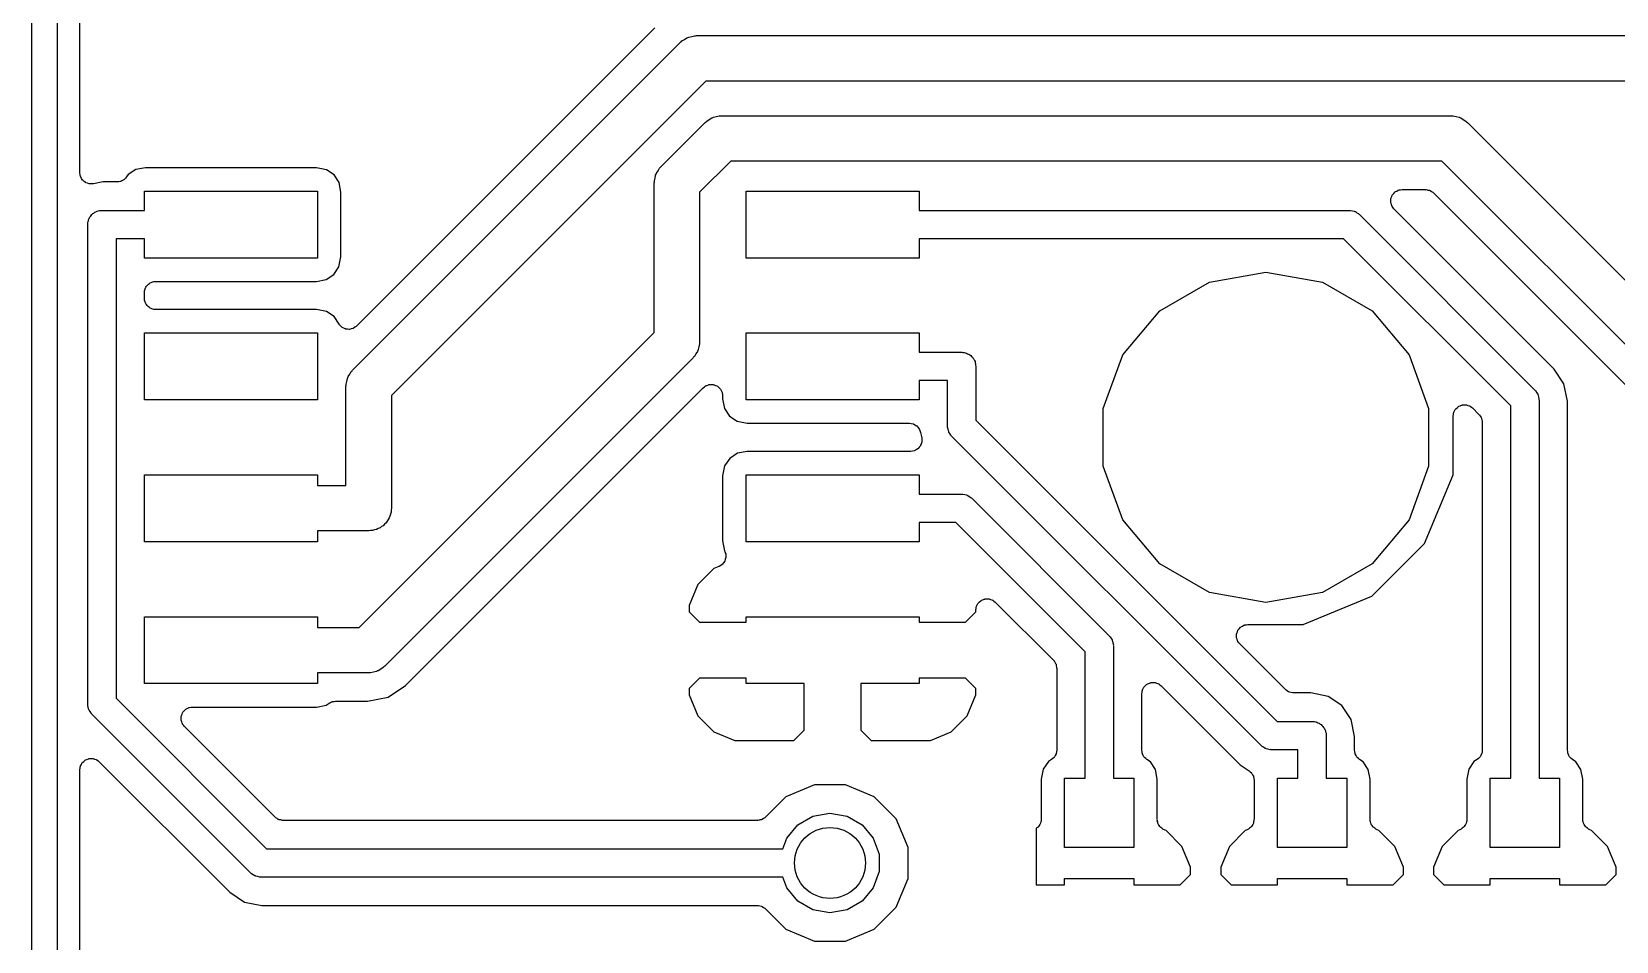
# Model space of a CAD drawing. Extents: x 25.3 to 49.5, y -85 to -25.3.
# Drawn here: x 25.29 to 39.47, y -40.58 to -32.44 of the extents above; entities that cross this region are included whole.
import ezdxf

# ---------------------------------------------------------------- set-up
doc = ezdxf.new("R2010")
doc.units = 0
doc.header["$MEASUREMENT"] = 0
doc.layers.add('BLACK', color=7, linetype='CONTINUOUS')

msp = doc.modelspace()

# ---------------------------------------------------------------- linework, layer by layer
at = {"layer": 'Black'}
for p, q in [((25.2857, -84.836), (25.2857, -25.4)), ((25.5143, -25.5143), (25.5143, -84.7217)), ((25.7175, -33.6993), (25.7175, -25.8191)), ((30.8646, -32.4016), (28.1939, -35.0723)), ((31.1678, -32.4846), (31.194, -32.4799)), ((31.194, -32.4799), (31.2196, -32.4731)), ((31.2196, -32.4731), (31.2285, -32.4739)), ((31.2285, -32.4739), (31.2373, -32.4723)), ((31.2373, -32.4723), (40.0955, -32.4723)), ((28.1586, -35.4668), (31.0936, -32.5318)), ((31.0936, -32.5318), (31.1009, -32.5267)), ((31.1009, -32.5267), (31.1067, -32.5198)), ((31.1067, -32.5198), (31.1297, -32.5066)), ((31.1297, -32.5066), (31.1514, -32.4913)), ((31.1514, -32.4913), (31.1601, -32.489)), ((31.1601, -32.489), (31.1678, -32.4846)), ((31.3215, -32.8787), (28.5055, -35.6947)), ((40.0113, -32.8787), (31.3215, -32.8787)), ((31.4157, -33.1974), (31.4413, -33.1906)), ((31.4413, -33.1906), (31.4502, -33.1914)), ((31.4502, -33.1914), (31.459, -33.1898)), ((31.459, -33.1898), (37.994, -33.1898)), ((37.994, -33.1898), (38.0028, -33.1914)), ((38.0028, -33.1914), (38.0117, -33.1906)), ((38.0117, -33.1906), (38.0373, -33.1974)), ((30.9183, -33.6463), (31.3153, -33.2493)), ((31.3153, -33.2493), (31.3226, -33.2442)), ((31.3226, -33.2442), (31.3284, -33.2373)), ((31.3284, -33.2373), (31.3514, -33.2241)), ((31.3514, -33.2241), (31.3731, -33.2088)), ((31.3731, -33.2088), (31.3818, -33.2065)), ((31.3818, -33.2065), (31.3895, -33.2021)), ((31.3895, -33.2021), (31.4157, -33.1974)), ((38.0373, -33.1974), (38.0635, -33.2021)), ((38.0635, -33.2021), (38.0712, -33.2065)), ((38.0712, -33.2065), (38.0799, -33.2088)), ((38.0799, -33.2088), (38.1016, -33.2241)), ((38.1016, -33.2241), (38.1246, -33.2373)), ((38.1246, -33.2373), (38.1304, -33.2442)), ((38.1304, -33.2442), (38.1377, -33.2493)), ((38.1377, -33.2493), (41.1092, -36.2208)), ((31.5432, -33.5962), (31.2652, -33.8742)), ((37.9098, -33.5962), (31.5432, -33.5962)), ((40.8813, -36.5677), (37.9098, -33.5962)), ((25.7177, -33.7004), (25.7175, -33.6993)), ((25.7175, -33.7015), (25.7177, -33.7004)), ((25.7207, -33.7177), (25.7175, -33.7015)), ((25.7236, -33.734), (25.7207, -33.7177)), ((25.7242, -33.735), (25.7236, -33.734)), ((25.7244, -33.7361), (25.7242, -33.735)), ((25.733, -33.7503), (25.7244, -33.7361)), ((25.7413, -33.7646), (25.733, -33.7503)), ((26.1134, -33.76), (26.1109, -33.7626)), ((26.1165, -33.7582), (26.1134, -33.76)), ((26.1256, -33.7474), (26.1165, -33.7582)), ((26.1354, -33.7372), (26.1256, -33.7474)), ((26.1498, -33.7159), (26.1354, -33.7372)), ((26.2182, -33.671), (26.1498, -33.7159)), ((26.3052, -33.6541), (26.2182, -33.671)), ((27.8347, -33.6541), (26.3052, -33.6541)), ((27.9247, -33.6721), (27.8347, -33.6541)), ((27.9922, -33.7177), (27.9247, -33.6721)), ((28.0371, -33.7861), (27.9922, -33.7177)), ((30.8596, -33.7723), (30.8664, -33.7467)), ((30.8664, -33.7467), (30.8711, -33.7205)), ((30.8711, -33.7205), (30.8755, -33.7128)), ((30.8755, -33.7128), (30.8778, -33.7041)), ((30.8778, -33.7041), (30.8931, -33.6824)), ((30.8931, -33.6824), (30.9063, -33.6594)), ((30.9063, -33.6594), (30.9132, -33.6536)), ((30.9132, -33.6536), (30.9183, -33.6463)), ((25.7421, -33.7653), (25.7413, -33.7646)), ((25.7427, -33.7663), (25.7421, -33.7653)), ((25.7556, -33.7766), (25.7427, -33.7663)), ((25.7683, -33.7873), (25.7556, -33.7766)), ((25.7694, -33.7877), (25.7683, -33.7873)), ((25.7702, -33.7884), (25.7694, -33.7877)), ((25.7859, -33.7937), (25.7702, -33.7884)), ((25.8015, -33.7994), (25.7859, -33.7937)), ((25.8026, -33.7994), (25.8015, -33.7994)), ((25.8036, -33.7997), (25.8026, -33.7994)), ((25.8202, -33.7994), (25.8036, -33.7997)), ((25.8367, -33.7994), (25.8202, -33.7994)), ((25.8378, -33.799), (25.8367, -33.7994)), ((25.8389, -33.7989), (25.8378, -33.799)), ((25.9241, -33.782), (25.8389, -33.7989)), ((26.0512, -33.782), (25.9241, -33.782)), ((26.0651, -33.7795), (26.0512, -33.782)), ((26.0792, -33.7781), (26.0651, -33.7795)), ((26.0824, -33.7765), (26.0792, -33.7781)), ((26.086, -33.7759), (26.0824, -33.7765)), ((26.0982, -33.7688), (26.086, -33.7759)), ((26.1109, -33.7626), (26.0982, -33.7688)), ((26.2954, -34.036), (26.2954, -33.8633)), ((26.2954, -33.8633), (27.8448, -33.8633)), ((27.8448, -33.8633), (27.8448, -34.4627)), ((28.054, -33.873), (28.0371, -33.7861)), ((28.054, -34.4526), (28.054, -33.873)), ((30.8588, -33.79), (30.8604, -33.7812)), ((30.8588, -35.1291), (30.8588, -33.79)), ((30.8604, -33.7812), (30.8596, -33.7723)), ((31.2652, -33.8742), (31.2652, -35.2133)), ((31.6802, -34.4627), (31.6802, -33.8633)), ((31.6802, -33.8633), (33.2296, -33.8633)), ((33.2296, -33.8633), (33.2296, -34.036)), ((37.4601, -33.9135), (37.4646, -33.901)), ((37.4646, -33.901), (37.4675, -33.8976)), ((37.4675, -33.8976), (37.4694, -33.8935)), ((37.4694, -33.8935), (37.4788, -33.8841)), ((37.4788, -33.8841), (37.4873, -33.874)), ((37.4873, -33.874), (37.4912, -33.8717)), ((37.4912, -33.8717), (37.4943, -33.8686)), ((37.4943, -33.8686), (37.5064, -33.863)), ((37.5064, -33.863), (37.5179, -33.8563)), ((37.5179, -33.8563), (37.5223, -33.8556)), ((37.5223, -33.8556), (37.5263, -33.8537)), ((37.5263, -33.8537), (37.5395, -33.8525)), ((37.5395, -33.8525), (37.5526, -33.8502)), ((37.5526, -33.8502), (37.7625, -33.8502)), ((37.7625, -33.8502), (37.7669, -33.851)), ((37.7669, -33.851), (37.7714, -33.8506)), ((37.7714, -33.8506), (37.7842, -33.854)), ((37.7842, -33.854), (37.7973, -33.8563)), ((37.7973, -33.8563), (37.8012, -33.8586)), ((37.8012, -33.8586), (37.8055, -33.8597)), ((37.8055, -33.8597), (37.8163, -33.8673)), ((37.8163, -33.8673), (37.8278, -33.874)), ((37.8278, -33.874), (37.8307, -33.8774)), ((37.8307, -33.8774), (37.8344, -33.88)), ((37.8344, -33.88), (40.6946, -36.7402)), ((25.861, -34.0492), (25.8707, -34.0437)), ((25.8707, -34.0437), (25.8816, -34.0417)), ((25.8816, -34.0417), (25.892, -34.0379)), ((25.892, -34.0379), (25.9032, -34.0379)), ((25.9032, -34.0379), (25.9141, -34.036)), ((25.9141, -34.036), (26.2954, -34.036)), ((33.2296, -34.036), (37.0813, -34.036)), ((37.0813, -34.036), (37.0868, -34.037)), ((37.0868, -34.037), (37.0924, -34.0365)), ((37.0924, -34.0365), (37.1084, -34.0408)), ((37.1084, -34.0408), (37.1247, -34.0437)), ((37.1247, -34.0437), (37.1296, -34.0465)), ((37.4514, -33.9607), (37.4525, -33.9474)), ((37.4525, -33.965), (37.4514, -33.9607)), ((37.4525, -33.9342), (37.4541, -33.93)), ((37.4525, -33.9474), (37.4525, -33.9342)), ((37.4525, -33.9694), (37.4525, -33.965)), ((37.4571, -33.9819), (37.4525, -33.9694)), ((37.4541, -33.93), (37.4545, -33.9255)), ((37.4545, -33.9255), (37.4601, -33.9135)), ((37.4605, -33.9947), (37.4571, -33.9819)), ((37.4631, -33.9984), (37.4605, -33.9947)), ((37.4646, -34.0026), (37.4631, -33.9984)), ((37.4731, -34.0128), (37.4646, -34.0026)), ((37.4808, -34.0236), (37.4731, -34.0128)), ((38.9147, -35.4576), (37.4808, -34.0236)), ((25.7871, -34.163), (25.789, -34.1521)), ((25.7871, -38.4558), (25.7871, -34.163)), ((25.789, -34.1409), (25.7928, -34.1305)), ((25.789, -34.1521), (25.789, -34.1409)), ((25.7928, -34.1305), (25.7948, -34.1196)), ((25.7948, -34.1196), (25.8003, -34.1099)), ((25.8003, -34.1099), (25.8041, -34.0995)), ((25.8041, -34.0995), (25.8113, -34.091)), ((25.8113, -34.091), (25.8168, -34.0814)), ((25.8168, -34.0814), (25.8253, -34.0742)), ((25.8253, -34.0742), (25.8325, -34.0657)), ((25.8325, -34.0657), (25.8421, -34.0602)), ((25.8421, -34.0602), (25.8506, -34.053)), ((25.8506, -34.053), (25.861, -34.0492)), ((37.1296, -34.0465), (37.135, -34.0479)), ((37.135, -34.0479), (37.1486, -34.0574)), ((37.1486, -34.0574), (37.1629, -34.0657)), ((37.1629, -34.0657), (37.1665, -34.07)), ((37.1665, -34.07), (37.1711, -34.0732)), ((37.1711, -34.0732), (38.7422, -35.6443)), ((26.2954, -34.29), (26.0411, -34.29)), ((26.0411, -34.29), (26.0411, -38.4032)), ((26.2954, -34.4627), (26.2954, -34.29)), ((37.0287, -34.29), (33.2296, -34.29)), ((33.2296, -34.29), (33.2296, -34.4627)), ((38.5254, -35.7867), (37.0287, -34.29)), ((27.8448, -34.4627), (26.2954, -34.4627)), ((28.0359, -34.5426), (28.054, -34.4526)), ((33.2296, -34.4627), (31.6802, -34.4627)), ((27.922, -34.655), (27.9904, -34.6101)), ((27.9904, -34.6101), (28.0359, -34.5426)), ((35.8289, -34.6784), (36.3347, -34.5892)), ((36.3347, -34.5892), (36.8405, -34.6784)), ((26.2966, -34.7558), (26.2997, -34.7475)), ((26.2997, -34.7475), (26.3012, -34.7387)), ((26.3012, -34.7387), (26.3057, -34.731)), ((26.3057, -34.731), (26.3087, -34.7227)), ((26.3087, -34.7227), (26.3144, -34.7159)), ((26.3144, -34.7159), (26.3189, -34.7082)), ((26.3189, -34.7082), (26.3257, -34.7025)), ((26.3257, -34.7025), (26.3314, -34.6957)), ((26.3314, -34.6957), (26.3391, -34.6912)), ((26.3391, -34.6912), (26.3459, -34.6855)), ((26.3459, -34.6855), (26.3543, -34.6825)), ((26.3543, -34.6825), (26.362, -34.678)), ((26.362, -34.678), (26.3707, -34.6765)), ((26.3707, -34.6765), (26.3791, -34.6734)), ((26.3791, -34.6734), (26.3879, -34.6734)), ((26.3879, -34.6734), (26.3967, -34.6719)), ((26.3967, -34.6719), (27.835, -34.6719)), ((27.835, -34.6719), (27.922, -34.655)), ((35.3841, -34.9352), (35.8289, -34.6784)), ((36.8405, -34.6784), (37.2853, -34.9352)), ((26.2951, -34.7735), (26.2966, -34.7647)), ((26.2951, -34.8225), (26.2951, -34.7735)), ((26.2966, -34.8313), (26.2951, -34.8225)), ((26.2966, -34.7647), (26.2966, -34.7558)), ((26.2966, -34.8402), (26.2966, -34.8313)), ((26.2997, -34.8485), (26.2966, -34.8402)), ((26.3012, -34.8573), (26.2997, -34.8485)), ((26.3057, -34.865), (26.3012, -34.8573)), ((26.3087, -34.8733), (26.3057, -34.865)), ((26.3144, -34.8801), (26.3087, -34.8733)), ((26.3189, -34.8878), (26.3144, -34.8801)), ((26.3257, -34.8935), (26.3189, -34.8878)), ((26.3314, -34.9003), (26.3257, -34.8935)), ((26.3391, -34.9048), (26.3314, -34.9003)), ((26.3459, -34.9105), (26.3391, -34.9048)), ((26.3543, -34.9135), (26.3459, -34.9105)), ((26.362, -34.918), (26.3543, -34.9135)), ((26.3707, -34.9195), (26.362, -34.918)), ((26.3791, -34.9226), (26.3707, -34.9195)), ((26.3879, -34.9226), (26.3791, -34.9226)), ((26.3967, -34.9241), (26.3879, -34.9226)), ((27.8347, -34.9241), (26.3967, -34.9241)), ((27.9247, -34.9421), (27.8347, -34.9241)), ((27.9922, -34.9877), (27.9247, -34.9421)), ((28.0372, -35.0562), (27.9922, -34.9877)), ((35.054, -35.3286), (35.3841, -34.9352)), ((37.2853, -34.9352), (37.6154, -35.3286)), ((26.2954, -35.7327), (26.2954, -35.1333)), ((26.2954, -35.1333), (27.8448, -35.1333)), ((27.8448, -35.1333), (27.8448, -35.7327)), ((28.0382, -35.0573), (28.0372, -35.0562)), ((28.0389, -35.0587), (28.0382, -35.0573)), ((28.0503, -35.0701), (28.0389, -35.0587)), ((28.0614, -35.0819), (28.0503, -35.0701)), ((28.0627, -35.0826), (28.0614, -35.0819)), ((28.0638, -35.0837), (28.0627, -35.0826)), ((28.0785, -35.0905), (28.0638, -35.0837)), ((28.0929, -35.0978), (28.0785, -35.0905)), ((28.0944, -35.0979), (28.0929, -35.0978)), ((28.0958, -35.0986), (28.0944, -35.0979)), ((28.1119, -35.1), (28.0958, -35.0986)), ((28.1279, -35.1019), (28.1119, -35.1)), ((28.1294, -35.1015), (28.1279, -35.1019)), ((28.131, -35.1016), (28.1294, -35.1015)), ((28.1466, -35.0975), (28.131, -35.1016)), ((28.1623, -35.0937), (28.1466, -35.0975)), ((28.1636, -35.0929), (28.1623, -35.0937)), ((28.165, -35.0925), (28.1636, -35.0929)), ((28.1783, -35.0832), (28.165, -35.0925)), ((28.1918, -35.0744), (28.1783, -35.0832)), ((28.1927, -35.0732), (28.1918, -35.0744)), ((28.1939, -35.0723), (28.1927, -35.0732)), ((28.2181, -37.7698), (30.8588, -35.1291)), ((31.6802, -35.7327), (31.6802, -35.1333)), ((31.6802, -35.1333), (33.2296, -35.1333)), ((33.2296, -35.1333), (33.2296, -35.306)), ((31.2309, -35.3209), (31.2177, -35.3439)), ((31.2462, -35.2992), (31.2309, -35.3209)), ((31.2485, -35.2905), (31.2462, -35.2992)), ((31.2529, -35.2828), (31.2485, -35.2905)), ((31.2576, -35.2566), (31.2529, -35.2828)), ((31.2644, -35.231), (31.2576, -35.2566)), ((31.2652, -35.2133), (31.2636, -35.2221)), ((31.2636, -35.2221), (31.2644, -35.231)), ((33.2296, -35.306), (33.6109, -35.306)), ((33.6109, -35.306), (33.6218, -35.3079)), ((33.6218, -35.3079), (33.633, -35.3079)), ((33.633, -35.3079), (33.6434, -35.3117)), ((33.6434, -35.3117), (33.6543, -35.3137)), ((33.6543, -35.3137), (33.664, -35.3192)), ((33.664, -35.3192), (33.6744, -35.323)), ((31.2057, -35.357), (28.446, -38.1167)), ((31.2108, -35.3497), (31.2057, -35.357)), ((31.2177, -35.3439), (31.2108, -35.3497)), ((33.6744, -35.323), (33.6829, -35.3302)), ((33.6829, -35.3302), (33.6925, -35.3357)), ((33.6925, -35.3357), (33.6997, -35.3442)), ((33.6997, -35.3442), (33.7082, -35.3514)), ((33.7082, -35.3514), (33.7137, -35.361)), ((33.7137, -35.361), (33.7209, -35.3695)), ((33.7209, -35.3695), (33.7247, -35.3799)), ((33.7247, -35.3799), (33.7302, -35.3896)), ((33.7302, -35.3896), (33.7322, -35.4005)), ((33.7322, -35.4005), (33.736, -35.4109)), ((33.736, -35.4109), (33.736, -35.4221)), ((33.736, -35.4221), (33.7379, -35.433)), ((33.7379, -35.433), (33.7379, -35.9143)), ((34.8783, -35.8112), (35.054, -35.3286)), ((37.6154, -35.3286), (37.7911, -35.8112)), ((39.0026, -35.5891), (38.9147, -35.4576)), ((28.0991, -35.6105), (28.1007, -35.6017)), ((28.0999, -35.5928), (28.1067, -35.5672)), ((28.1007, -35.6017), (28.0999, -35.5928)), ((28.1067, -35.5672), (28.1114, -35.541)), ((28.1114, -35.541), (28.1158, -35.5333)), ((28.1158, -35.5333), (28.1181, -35.5246)), ((28.1181, -35.5246), (28.1334, -35.5029)), ((28.1334, -35.5029), (28.1466, -35.4799)), ((28.1466, -35.4799), (28.1535, -35.4741)), ((28.1535, -35.4741), (28.1586, -35.4668)), ((31.3228, -35.6066), (31.3265, -35.6041)), ((31.3265, -35.6041), (31.3393, -35.6006)), ((31.3393, -35.6006), (31.3518, -35.5961)), ((31.3518, -35.5961), (31.3563, -35.5961)), ((31.3563, -35.5961), (31.3606, -35.5949)), ((31.3606, -35.5949), (31.3738, -35.5961)), ((31.3738, -35.5961), (31.3871, -35.5961)), ((31.3871, -35.5961), (31.3913, -35.5976)), ((31.3913, -35.5976), (31.3957, -35.598)), ((31.3957, -35.598), (31.4078, -35.6036)), ((31.4078, -35.6036), (31.4202, -35.6081)), ((33.4839, -35.56), (33.2296, -35.56)), ((33.2296, -35.56), (33.2296, -35.7327)), ((33.4839, -35.9669), (33.4839, -35.56)), ((39.0334, -35.7441), (39.0026, -35.5891)), ((27.8448, -35.7327), (26.2954, -35.7327)), ((28.0991, -36.4998), (28.0991, -35.6105)), ((28.5055, -35.6947), (28.5055, -36.703)), ((28.6327, -38.2892), (31.2976, -35.6243)), ((31.2976, -35.6243), (31.3085, -35.6167)), ((31.3085, -35.6167), (31.3186, -35.6081)), ((31.3186, -35.6081), (31.3228, -35.6066)), ((31.4202, -35.6081), (31.4237, -35.611)), ((31.4237, -35.611), (31.4277, -35.6129)), ((31.4277, -35.6129), (31.4371, -35.6223)), ((31.4371, -35.6223), (31.4473, -35.6308)), ((31.4473, -35.6308), (31.4495, -35.6347)), ((31.4495, -35.6347), (31.4527, -35.6379)), ((31.4527, -35.6379), (31.4583, -35.6499)), ((31.4583, -35.6499), (31.4649, -35.6614)), ((31.4649, -35.6614), (31.4657, -35.6658)), ((31.4657, -35.6658), (31.4676, -35.6698)), ((31.4676, -35.6698), (31.4687, -35.6831)), ((31.4687, -35.6831), (31.471, -35.6961)), ((31.471, -35.6961), (31.471, -35.723)), ((31.471, -35.723), (31.4879, -35.8099)), ((33.2296, -35.7327), (31.6802, -35.7327)), ((38.7422, -35.6443), (38.7454, -35.6489)), ((38.7454, -35.6489), (38.7497, -35.6525)), ((38.7497, -35.6525), (38.758, -35.6668)), ((38.758, -35.6668), (38.7675, -35.6804)), ((38.7675, -35.6804), (38.7689, -35.6858)), ((38.7689, -35.6858), (38.7717, -35.6907)), ((38.7717, -35.6907), (38.7746, -35.707)), ((38.7746, -35.707), (38.7789, -35.723)), ((38.7789, -35.723), (38.7784, -35.7286)), ((38.7784, -35.7286), (38.7794, -35.7341)), ((38.7794, -35.7341), (38.7794, -39.1185)), ((39.0334, -38.8675), (39.0334, -35.7441)), ((31.4879, -35.8099), (31.5328, -35.8783)), ((31.5328, -35.8783), (31.6003, -35.9239)), ((34.8783, -36.3248), (34.8783, -35.8112)), ((37.7911, -35.8112), (37.7911, -36.3248)), ((38.0108, -36.4029), (38.0113, -35.877)), ((38.0113, -35.877), (38.0136, -35.8639)), ((38.0136, -35.8639), (38.0147, -35.8508)), ((38.0147, -35.8508), (38.0166, -35.8467)), ((38.0166, -35.8467), (38.0174, -35.8422)), ((38.0174, -35.8422), (38.024, -35.8308)), ((38.024, -35.8308), (38.0296, -35.8188)), ((38.0296, -35.8188), (38.0328, -35.8156)), ((38.0328, -35.8156), (38.0351, -35.8117)), ((38.0351, -35.8117), (38.0452, -35.8032)), ((38.0452, -35.8032), (38.0546, -35.7938)), ((38.0546, -35.7938), (38.0587, -35.7919)), ((38.0587, -35.7919), (38.0621, -35.789)), ((38.0621, -35.789), (38.0746, -35.7845)), ((38.0746, -35.7845), (38.0866, -35.7789)), ((38.0866, -35.7789), (38.0911, -35.7785)), ((38.0911, -35.7785), (38.0953, -35.777)), ((38.0953, -35.777), (38.1085, -35.777)), ((38.1085, -35.777), (38.1217, -35.7759)), ((38.1217, -35.7759), (38.1261, -35.777)), ((38.1261, -35.777), (38.1306, -35.777)), ((38.1306, -35.777), (38.143, -35.7816)), ((38.143, -35.7816), (38.1558, -35.785)), ((38.1558, -35.785), (38.1595, -35.7876)), ((38.1595, -35.7876), (38.1637, -35.7891)), ((38.1637, -35.7891), (38.1739, -35.7976)), ((38.1739, -35.7976), (38.1847, -35.8052)), ((38.1847, -35.8052), (38.2416, -35.8622)), ((38.2416, -35.8622), (38.2442, -35.8658)), ((38.2442, -35.8658), (38.2476, -35.8687)), ((38.2476, -35.8687), (38.2543, -35.8802)), ((38.2543, -35.8802), (38.2619, -35.8911)), ((38.5254, -39.1185), (38.5254, -35.7867)), ((31.6003, -35.9239), (31.6903, -35.9419)), ((31.6903, -35.9419), (33.1435, -35.9419)), ((33.1435, -35.9419), (33.1598, -35.9448)), ((33.1598, -35.9448), (33.1762, -35.9473)), ((33.1762, -35.9473), (33.1772, -35.9478)), ((33.1772, -35.9478), (33.1783, -35.948)), ((33.1783, -35.948), (33.1926, -35.9563)), ((33.1926, -35.9563), (33.2071, -35.9643)), ((33.2071, -35.9643), (33.2079, -35.9651)), ((33.2079, -35.9651), (33.2088, -35.9657)), ((33.2088, -35.9657), (33.2195, -35.9783)), ((33.2195, -35.9783), (33.2304, -35.9908)), ((33.2304, -35.9908), (33.2308, -35.9918)), ((33.2308, -35.9918), (33.2315, -35.9927)), ((33.2315, -35.9927), (33.2372, -36.0082)), ((33.2372, -36.0082), (33.2432, -36.0237)), ((33.2432, -36.0237), (33.2529, -36.0727)), ((33.4849, -35.9724), (33.4839, -35.9669)), ((33.4844, -35.978), (33.4849, -35.9724)), ((33.4887, -35.994), (33.4844, -35.978)), ((33.4916, -36.0103), (33.4887, -35.994)), ((33.4944, -36.0152), (33.4916, -36.0103)), ((33.4958, -36.0206), (33.4944, -36.0152)), ((33.5053, -36.0342), (33.4958, -36.0206)), ((33.7379, -35.9143), (36.4338, -38.6102)), ((38.2619, -35.8911), (38.263, -35.8954)), ((38.263, -35.8954), (38.2653, -35.8993)), ((38.2653, -35.8993), (38.2676, -35.9123)), ((38.2676, -35.9123), (38.271, -35.9251)), ((38.271, -35.9251), (38.2706, -35.9296)), ((38.2706, -35.9296), (38.2714, -35.934)), ((38.2714, -35.934), (38.2714, -38.8674)), ((33.2186, -36.1703), (33.2042, -36.1786)), ((33.2193, -36.1695), (33.2186, -36.1703)), ((33.2203, -36.1689), (33.2193, -36.1695)), ((33.2306, -36.156), (33.2203, -36.1689)), ((33.2413, -36.1433), (33.2306, -36.156)), ((33.2417, -36.1423), (33.2413, -36.1433)), ((33.2424, -36.1414), (33.2417, -36.1423)), ((33.2477, -36.1257), (33.2424, -36.1414)), ((33.2533, -36.1102), (33.2477, -36.1257)), ((33.2529, -36.0727), (33.253, -36.0738)), ((33.253, -36.0738), (33.2533, -36.0749)), ((33.2533, -36.0749), (33.2533, -36.0914)), ((33.2533, -36.0914), (33.2537, -36.108)), ((33.2537, -36.108), (33.2533, -36.109)), ((33.2533, -36.109), (33.2533, -36.1102)), ((33.5136, -36.0485), (33.5053, -36.0342)), ((33.5179, -36.0521), (33.5136, -36.0485)), ((33.5211, -36.0567), (33.5179, -36.0521)), ((36.2914, -38.827), (33.5211, -36.0567)), ((31.5346, -36.2559), (31.4891, -36.3234)), ((31.603, -36.211), (31.5346, -36.2559)), ((31.69, -36.1941), (31.603, -36.211)), ((33.1533, -36.1941), (31.69, -36.1941)), ((33.1544, -36.1939), (33.1533, -36.1941)), ((33.1555, -36.1941), (33.1544, -36.1939)), ((33.1717, -36.1909), (33.1555, -36.1941)), ((33.188, -36.188), (33.1717, -36.1909)), ((33.189, -36.1874), (33.188, -36.188)), ((33.1901, -36.1872), (33.189, -36.1874)), ((33.2042, -36.1786), (33.1901, -36.1872)), ((26.2954, -37.0027), (26.2954, -36.4033)), ((26.2954, -36.4033), (27.8448, -36.4033)), ((27.8448, -36.4033), (27.8448, -36.4998)), ((31.4891, -36.3234), (31.471, -36.4134)), ((31.471, -36.4134), (31.471, -36.993)), ((31.6802, -37.0027), (31.6802, -36.4033)), ((31.6802, -36.4033), (33.2296, -36.4033)), ((33.2296, -36.4033), (33.2296, -36.576)), ((35.054, -36.8074), (34.8783, -36.3248)), ((37.7911, -36.3248), (37.6154, -36.8074)), ((37.7551, -37.0188), (38.0108, -36.4029)), ((27.8448, -36.4998), (28.0991, -36.4998)), ((33.2296, -36.576), (33.6109, -36.576)), ((33.6109, -36.576), (33.6164, -36.577)), ((33.6164, -36.577), (33.622, -36.5765)), ((33.622, -36.5765), (33.638, -36.5808)), ((33.638, -36.5808), (33.6543, -36.5837)), ((33.6543, -36.5837), (33.6592, -36.5865)), ((33.6592, -36.5865), (33.6646, -36.5879)), ((33.6646, -36.5879), (33.6782, -36.5974)), ((33.6782, -36.5974), (33.6925, -36.6057)), ((28.5024, -36.7383), (28.4963, -36.755)), ((28.5055, -36.703), (28.5024, -36.7205)), ((28.5024, -36.7205), (28.5024, -36.7383)), ((33.6925, -36.6057), (33.6961, -36.61)), ((33.6961, -36.61), (33.7007, -36.6132)), ((33.7007, -36.6132), (34.9322, -37.8447)), ((28.4039, -36.879), (28.3872, -36.8851)), ((28.4175, -36.8675), (28.4039, -36.879)), ((28.4329, -36.8587), (28.4175, -36.8675)), ((28.4443, -36.845), (28.4329, -36.8587)), ((28.458, -36.8336), (28.4443, -36.845)), ((28.4668, -36.8182), (28.458, -36.8336)), ((28.4783, -36.8046), (28.4668, -36.8182)), ((28.4844, -36.7879), (28.4783, -36.8046)), ((28.4932, -36.7725), (28.4844, -36.7879)), ((28.4963, -36.755), (28.4932, -36.7725)), ((33.5583, -36.83), (33.2296, -36.83)), ((33.2296, -36.83), (33.2296, -37.0027)), ((34.7154, -37.9871), (33.5583, -36.83)), ((35.3841, -37.2008), (35.054, -36.8074)), ((37.6154, -36.8074), (37.2853, -37.2008)), ((27.8448, -37.0027), (26.2954, -37.0027)), ((28.3023, -36.9062), (27.8448, -36.9062)), ((27.8448, -36.9062), (27.8448, -37.0027)), ((28.3198, -36.9031), (28.3023, -36.9062)), ((28.3376, -36.9031), (28.3198, -36.9031)), ((28.3543, -36.897), (28.3376, -36.9031)), ((28.3718, -36.8939), (28.3543, -36.897)), ((28.3872, -36.8851), (28.3718, -36.8939)), ((31.471, -36.993), (31.4889, -37.0851)), ((33.2296, -37.0027), (31.6802, -37.0027)), ((37.2831, -37.49), (37.7551, -37.0188)), ((31.4889, -37.0851), (31.4913, -37.0909)), ((31.4948, -37.1592), (31.4899, -37.1755)), ((31.4913, -37.0909), (31.498, -37.1065)), ((31.4999, -37.1431), (31.4948, -37.1592)), ((31.498, -37.1065), (31.4981, -37.1072)), ((31.4981, -37.1072), (31.4983, -37.1079)), ((31.4983, -37.1079), (31.4991, -37.1248)), ((31.4991, -37.1248), (31.5001, -37.1417)), ((31.5001, -37.1417), (31.4999, -37.1424)), ((31.4999, -37.1424), (31.4999, -37.1431)), ((31.3924, -37.2426), (31.2495, -37.3855)), ((31.438, -37.2237), (31.3924, -37.2426)), ((31.4386, -37.2233), (31.438, -37.2237)), ((31.4393, -37.2232), (31.4386, -37.2233)), ((31.4534, -37.2139), (31.4393, -37.2232)), ((31.4678, -37.2048), (31.4534, -37.2139)), ((31.4682, -37.2042), (31.4678, -37.2048)), ((31.4688, -37.2038), (31.4682, -37.2042)), ((31.479, -37.1902), (31.4688, -37.2038)), ((31.4893, -37.1768), (31.479, -37.1902)), ((31.4895, -37.1761), (31.4893, -37.1768)), ((31.4899, -37.1755), (31.4895, -37.1761)), ((35.8289, -37.4576), (35.3841, -37.2008)), ((37.2853, -37.2008), (36.8405, -37.4576)), ((31.2495, -37.3855), (31.1722, -37.5722)), ((31.1722, -37.5722), (31.1722, -37.6287)), ((33.7399, -37.6007), (33.7411, -37.5875)), ((33.7411, -37.5875), (33.743, -37.5835)), ((33.743, -37.5835), (33.7437, -37.5791)), ((33.7437, -37.5791), (33.7504, -37.5676)), ((33.7504, -37.5676), (33.756, -37.5555)), ((33.756, -37.5555), (33.7591, -37.5524)), ((33.7591, -37.5524), (33.7614, -37.5485)), ((33.7614, -37.5485), (33.7715, -37.54)), ((33.7715, -37.54), (33.7809, -37.5306)), ((33.7809, -37.5306), (33.785, -37.5287)), ((33.785, -37.5287), (33.7884, -37.5258)), ((33.7884, -37.5258), (33.8009, -37.5213)), ((33.8009, -37.5213), (33.8129, -37.5157)), ((33.8129, -37.5157), (33.8174, -37.5153)), ((33.8174, -37.5153), (33.8216, -37.5137)), ((33.8216, -37.5137), (33.8348, -37.5137)), ((33.8348, -37.5137), (33.8481, -37.5126)), ((33.8481, -37.5126), (33.8524, -37.5137)), ((33.8524, -37.5137), (33.8568, -37.5137)), ((33.8568, -37.5137), (33.8693, -37.5183)), ((33.8693, -37.5183), (33.8821, -37.5217)), ((33.8821, -37.5217), (33.8858, -37.5243)), ((33.8858, -37.5243), (33.89, -37.5258)), ((33.89, -37.5258), (33.9002, -37.5343)), ((33.9002, -37.5343), (33.911, -37.542)), ((33.911, -37.542), (34.4316, -38.0626)), ((36.3347, -37.5468), (35.8289, -37.4576)), ((36.8405, -37.4576), (36.3347, -37.5468)), ((36.6667, -37.7447), (37.2831, -37.49)), ((26.2954, -38.2727), (26.2954, -37.6733)), ((26.2954, -37.6733), (27.8448, -37.6733)), ((27.8448, -37.6733), (27.8448, -37.7698)), ((31.1722, -37.6287), (31.2651, -37.7215)), ((31.2651, -37.7215), (31.6802, -37.7215)), ((31.6802, -37.7215), (31.6802, -37.6733)), ((31.6802, -37.6733), (33.2296, -37.6733)), ((33.2296, -37.6733), (33.2296, -37.7215)), ((33.2296, -37.7215), (33.6447, -37.7215)), ((33.6447, -37.7215), (33.7376, -37.6287)), ((33.7376, -37.6138), (33.7399, -37.6007)), ((33.7376, -37.6287), (33.7376, -37.6138)), ((27.8448, -37.7698), (28.2181, -37.7698)), ((34.9322, -37.8447), (34.9354, -37.8493)), ((34.9354, -37.8493), (34.9397, -37.8529)), ((34.9397, -37.8529), (34.948, -37.8672)), ((34.948, -37.8672), (34.9575, -37.8808)), ((36.0711, -37.8547), (36.0723, -37.8414)), ((36.0723, -37.859), (36.0711, -37.8547)), ((36.0723, -37.8281), (36.0738, -37.824)), ((36.0723, -37.8414), (36.0723, -37.8281)), ((36.0723, -37.8634), (36.0723, -37.859)), ((36.0768, -37.8759), (36.0723, -37.8634)), ((36.0738, -37.824), (36.0742, -37.8196)), ((36.0742, -37.8196), (36.0798, -37.8075)), ((36.0798, -37.8075), (36.0844, -37.795)), ((36.0844, -37.795), (36.0873, -37.7916)), ((36.0873, -37.7916), (36.0891, -37.7876)), ((36.0891, -37.7876), (36.0985, -37.7782)), ((36.0985, -37.7782), (36.1071, -37.768)), ((36.1071, -37.768), (36.111, -37.7658)), ((36.111, -37.7658), (36.1141, -37.7626)), ((36.1141, -37.7626), (36.1262, -37.757)), ((36.1262, -37.757), (36.1377, -37.7504)), ((36.1377, -37.7504), (36.1421, -37.7496)), ((36.1421, -37.7496), (36.1461, -37.7477)), ((36.1461, -37.7477), (36.1593, -37.7466)), ((36.1593, -37.7466), (36.1724, -37.7443)), ((36.1724, -37.7443), (36.6667, -37.7447)), ((34.7154, -39.1185), (34.7154, -37.9871)), ((34.9575, -37.8808), (34.9589, -37.8862)), ((34.9589, -37.8862), (34.9617, -37.8911)), ((34.9617, -37.8911), (34.9646, -37.9074)), ((34.9646, -37.9074), (34.9689, -37.9234)), ((34.9689, -37.9234), (34.9684, -37.929)), ((34.9684, -37.929), (34.9694, -37.9345)), ((34.9694, -37.9345), (34.9694, -39.1185)), ((36.0803, -37.8888), (36.0768, -37.8759)), ((36.0828, -37.8924), (36.0803, -37.8888)), ((36.0843, -37.8966), (36.0828, -37.8924)), ((36.0929, -37.9068), (36.0843, -37.8966)), ((36.1005, -37.9177), (36.0929, -37.9068)), ((36.5093, -38.3264), (36.1005, -37.9177)), ((28.3882, -38.1572), (28.3795, -38.1595)), ((28.4099, -38.1419), (28.3882, -38.1572)), ((28.4329, -38.1287), (28.4099, -38.1419)), ((28.4387, -38.1218), (28.4329, -38.1287)), ((28.446, -38.1167), (28.4387, -38.1218)), ((34.4316, -38.0626), (34.4342, -38.0662)), ((34.4342, -38.0662), (34.4376, -38.0691)), ((34.4376, -38.0691), (34.4443, -38.0806)), ((34.4443, -38.0806), (34.4519, -38.0915)), ((34.4519, -38.0915), (34.453, -38.0958)), ((34.453, -38.0958), (34.4553, -38.0997)), ((34.4553, -38.0997), (34.4576, -38.1127)), ((34.4576, -38.1127), (34.461, -38.1255)), ((34.461, -38.1255), (34.4606, -38.13)), ((34.4606, -38.13), (34.4614, -38.1344)), ((34.4614, -38.1344), (34.4614, -38.8674)), ((27.8448, -38.2727), (26.2954, -38.2727)), ((28.3023, -38.1762), (27.8448, -38.1762)), ((27.8448, -38.1762), (27.8448, -38.2727)), ((28.3111, -38.1746), (28.3023, -38.1762)), ((28.32, -38.1754), (28.3111, -38.1746)), ((28.3456, -38.1686), (28.32, -38.1754)), ((28.3718, -38.1639), (28.3456, -38.1686)), ((28.3795, -38.1595), (28.3718, -38.1639)), ((28.4765, -38.3936), (28.6327, -38.2892)), ((31.2651, -38.2245), (31.1722, -38.3173)), ((31.6802, -38.2245), (31.2651, -38.2245)), ((31.6802, -38.2727), (31.6802, -38.2245)), ((32.2009, -38.2727), (31.6802, -38.2727)), ((32.2009, -38.6878), (32.2009, -38.2727)), ((33.2296, -38.2727), (32.7089, -38.2727)), ((32.7089, -38.2727), (32.7089, -38.6878)), ((33.2296, -38.2245), (33.2296, -38.2727)), ((33.6447, -38.2245), (33.2296, -38.2245)), ((33.7376, -38.3173), (33.6447, -38.2245)), ((35.2449, -38.3021), (35.2472, -38.2982)), ((35.2472, -38.2982), (35.2573, -38.2897)), ((35.2573, -38.2897), (35.2667, -38.2803)), ((35.2667, -38.2803), (35.2708, -38.2784)), ((35.2708, -38.2784), (35.2742, -38.2755)), ((35.2742, -38.2755), (35.2867, -38.271)), ((35.2867, -38.271), (35.2987, -38.2654)), ((35.2987, -38.2654), (35.3032, -38.265)), ((35.3032, -38.265), (35.3074, -38.2634)), ((35.3074, -38.2634), (35.3206, -38.2634)), ((35.3206, -38.2634), (35.3339, -38.2623)), ((35.3339, -38.2623), (35.3382, -38.2634)), ((35.3382, -38.2634), (35.3426, -38.2634)), ((35.3426, -38.2634), (35.3551, -38.268)), ((35.3551, -38.268), (35.3679, -38.2714)), ((35.3679, -38.2714), (35.3716, -38.274)), ((35.3716, -38.274), (35.3758, -38.2755)), ((35.3758, -38.2755), (35.386, -38.284)), ((35.386, -38.284), (35.3968, -38.2917)), ((35.3968, -38.2917), (36.1047, -38.9995)), ((26.0411, -38.4032), (27.3889, -39.751)), ((27.9496, -38.4469), (27.9604, -38.4422)), ((27.9604, -38.4422), (27.9706, -38.4363)), ((27.9706, -38.4363), (27.9765, -38.4353)), ((27.9765, -38.4353), (27.982, -38.4329)), ((27.982, -38.4329), (27.9938, -38.4322)), ((27.9938, -38.4322), (28.0054, -38.4302)), ((28.0054, -38.4302), (28.2923, -38.4302)), ((28.2923, -38.4302), (28.4765, -38.3936)), ((31.1722, -38.3173), (31.1722, -38.3738)), ((31.1722, -38.3738), (31.2495, -38.5605)), ((33.6603, -38.5605), (33.7376, -38.3738)), ((33.7376, -38.3738), (33.7376, -38.3173)), ((35.2234, -38.3635), (35.2257, -38.3504)), ((35.2234, -38.8675), (35.2234, -38.3635)), ((35.2257, -38.3504), (35.2269, -38.3372)), ((35.2269, -38.3372), (35.2287, -38.3332)), ((35.2287, -38.3332), (35.2295, -38.3288)), ((35.2295, -38.3288), (35.2362, -38.3173)), ((35.2362, -38.3173), (35.2418, -38.3052)), ((35.2418, -38.3052), (35.2449, -38.3021)), ((36.5129, -38.329), (36.5093, -38.3264)), ((36.5158, -38.3324), (36.5129, -38.329)), ((36.5273, -38.3391), (36.5158, -38.3324)), ((36.5382, -38.3467), (36.5273, -38.3391)), ((36.5425, -38.3478), (36.5382, -38.3467)), ((36.5464, -38.3501), (36.5425, -38.3478)), ((36.5594, -38.3524), (36.5464, -38.3501)), ((36.5722, -38.3558), (36.5594, -38.3524)), ((36.5767, -38.3554), (36.5722, -38.3558)), ((36.5811, -38.3562), (36.5767, -38.3554)), ((36.7374, -38.3562), (36.5811, -38.3562)), ((36.8924, -38.387), (36.7374, -38.3562)), ((37.0154, -38.4692), (36.8924, -38.387)), ((25.7881, -38.4613), (25.7871, -38.4558)), ((25.7876, -38.4669), (25.7881, -38.4613)), ((25.7919, -38.4829), (25.7876, -38.4669)), ((25.7948, -38.4992), (25.7919, -38.4829)), ((25.7976, -38.5041), (25.7948, -38.4992)), ((25.799, -38.5095), (25.7976, -38.5041)), ((25.8085, -38.5231), (25.799, -38.5095)), ((25.8168, -38.5374), (25.8085, -38.5231)), ((25.8211, -38.541), (25.8168, -38.5374)), ((25.8243, -38.5456), (25.8211, -38.541)), ((27.2465, -39.9678), (25.8243, -38.5456)), ((26.6231, -38.5923), (26.6242, -38.5791)), ((26.6242, -38.5658), (26.6258, -38.5616)), ((26.6242, -38.5791), (26.6242, -38.5658)), ((26.6258, -38.5616), (26.6262, -38.5572)), ((26.6262, -38.5572), (26.6318, -38.5452)), ((26.6318, -38.5452), (26.6363, -38.5327)), ((26.6363, -38.5327), (26.6392, -38.5293)), ((26.6392, -38.5293), (26.6411, -38.5252)), ((26.6411, -38.5252), (26.6504, -38.5158)), ((26.6504, -38.5158), (26.659, -38.5057)), ((26.659, -38.5057), (26.6629, -38.5034)), ((26.6629, -38.5034), (26.666, -38.5003)), ((26.666, -38.5003), (26.678, -38.4947)), ((26.678, -38.4947), (26.6895, -38.488)), ((26.6895, -38.488), (26.6939, -38.4872)), ((26.6939, -38.4872), (26.698, -38.4854)), ((26.698, -38.4854), (26.7112, -38.4842)), ((26.7112, -38.4842), (26.7243, -38.4819)), ((26.7243, -38.4819), (27.835, -38.4819)), ((27.835, -38.4819), (27.922, -38.465)), ((27.922, -38.465), (27.9496, -38.4469)), ((31.2495, -38.5605), (31.3924, -38.7034)), ((33.5174, -38.7034), (33.6603, -38.5605)), ((37.0976, -38.5922), (37.0154, -38.4692)), ((26.6242, -38.5967), (26.6231, -38.5923)), ((26.6242, -38.6011), (26.6242, -38.5967)), ((26.6288, -38.6136), (26.6242, -38.6011)), ((26.6322, -38.6264), (26.6288, -38.6136)), ((26.6348, -38.6301), (26.6322, -38.6264)), ((26.6363, -38.6343), (26.6348, -38.6301)), ((26.6448, -38.6445), (26.6363, -38.6343)), ((26.6524, -38.6553), (26.6448, -38.6445)), ((27.4644, -39.4672), (26.6524, -38.6553)), ((31.3924, -38.7034), (31.5792, -38.7807)), ((32.108, -38.7807), (32.2009, -38.6878)), ((32.7089, -38.6878), (32.8018, -38.7807)), ((33.3306, -38.7807), (33.5174, -38.7034)), ((36.4338, -38.6102), (36.7474, -38.6102)), ((36.7474, -38.6102), (36.7583, -38.6121)), ((36.7583, -38.6121), (36.7695, -38.6121)), ((36.7695, -38.6121), (36.7799, -38.6159)), ((36.7799, -38.6159), (36.7908, -38.6179)), ((36.7908, -38.6179), (36.8005, -38.6234)), ((36.8005, -38.6234), (36.8109, -38.6272)), ((36.8109, -38.6272), (36.8194, -38.6344)), ((36.8194, -38.6344), (36.829, -38.6399)), ((36.829, -38.6399), (36.8362, -38.6484)), ((36.8362, -38.6484), (36.8447, -38.6556)), ((36.8447, -38.6556), (36.8502, -38.6652)), ((36.8502, -38.6652), (36.8574, -38.6737)), ((36.8574, -38.6737), (36.8612, -38.6841)), ((36.8612, -38.6841), (36.8667, -38.6938)), ((36.8667, -38.6938), (36.8687, -38.7047)), ((36.8687, -38.7047), (36.8725, -38.7151)), ((36.8725, -38.7151), (36.8725, -38.7263)), ((37.1284, -38.7472), (37.0976, -38.5922)), ((31.5792, -38.7807), (32.108, -38.7807)), ((32.8018, -38.7807), (33.3306, -38.7807)), ((34.4614, -38.8674), (34.4588, -38.882)), ((35.2259, -38.8814), (35.2234, -38.8675)), ((36.296, -38.8302), (36.2914, -38.827)), ((36.2996, -38.8345), (36.296, -38.8302)), ((36.3139, -38.8428), (36.2996, -38.8345)), ((36.3275, -38.8523), (36.3139, -38.8428)), ((36.3329, -38.8537), (36.3275, -38.8523)), ((36.3378, -38.8565), (36.3329, -38.8537)), ((36.3541, -38.8594), (36.3378, -38.8565)), ((36.3701, -38.8637), (36.3541, -38.8594)), ((36.3757, -38.8632), (36.3701, -38.8637)), ((36.3812, -38.8642), (36.3757, -38.8632)), ((36.6204, -38.8642), (36.3812, -38.8642)), ((36.6204, -39.1185), (36.6204, -38.8642)), ((36.8725, -38.7263), (36.8744, -38.7372)), ((36.8744, -38.7372), (36.8744, -39.1185)), ((37.1284, -38.8675), (37.1284, -38.7472)), ((37.1309, -38.8814), (37.1284, -38.8675)), ((38.2714, -38.8674), (38.2688, -38.882)), ((39.0359, -38.8814), (39.0334, -38.8675)), ((25.7228, -39.013), (25.7236, -39.0085)), ((25.7236, -39.0085), (25.7303, -38.9971)), ((25.7303, -38.9971), (25.7359, -38.985)), ((25.7359, -38.985), (25.739, -38.9819)), ((25.739, -38.9819), (25.7413, -38.978)), ((25.7413, -38.978), (25.7514, -38.9695)), ((25.7514, -38.9695), (25.7608, -38.9601)), ((25.7608, -38.9601), (25.7649, -38.9582)), ((25.7649, -38.9582), (25.7683, -38.9553)), ((25.7683, -38.9553), (25.7808, -38.9508)), ((25.7808, -38.9508), (25.7928, -38.9452)), ((25.7928, -38.9452), (25.7973, -38.9448)), ((25.7973, -38.9448), (25.8015, -38.9432)), ((25.8015, -38.9432), (25.8147, -38.9432)), ((25.8147, -38.9432), (25.828, -38.9421)), ((25.828, -38.9421), (25.8323, -38.9432)), ((25.8323, -38.9432), (25.8367, -38.9432)), ((25.8367, -38.9432), (25.8492, -38.9478)), ((25.8492, -38.9478), (25.862, -38.9512)), ((25.862, -38.9512), (25.8657, -38.9538)), ((25.8657, -38.9538), (25.8699, -38.9553)), ((25.8699, -38.9553), (25.8801, -38.9638)), ((25.8801, -38.9638), (25.8909, -38.9715)), ((25.8909, -38.9715), (27.0598, -40.1403)), ((34.387, -38.9711), (34.3414, -39.0387)), ((34.4156, -38.9523), (34.387, -38.9711)), ((34.4263, -38.9422), (34.4156, -38.9523)), ((34.4376, -38.9327), (34.4263, -38.9422)), ((34.4391, -38.9302), (34.4376, -38.9327)), ((34.4413, -38.9282), (34.4391, -38.9302)), ((34.4479, -38.915), (34.4413, -38.9282)), ((34.4553, -38.9022), (34.4479, -38.915)), ((34.4558, -38.8993), (34.4553, -38.9022)), ((34.4571, -38.8966), (34.4558, -38.8993)), ((34.4588, -38.882), (34.4571, -38.8966)), ((35.2273, -38.8955), (35.2259, -38.8814)), ((35.2289, -38.8987), (35.2273, -38.8955)), ((35.2295, -38.9023), (35.2289, -38.8987)), ((35.2366, -38.9145), (35.2295, -38.9023)), ((35.2428, -38.9272), (35.2366, -38.9145)), ((35.2454, -38.9297), (35.2428, -38.9272)), ((35.2472, -38.9328), (35.2454, -38.9297)), ((35.258, -38.9419), (35.2472, -38.9328)), ((35.2682, -38.9517), (35.258, -38.9419)), ((35.2997, -38.973), (35.2682, -38.9517)), ((35.3446, -39.0414), (35.2997, -38.973)), ((36.1047, -38.9995), (36.1832, -39.052)), ((37.1323, -38.8955), (37.1309, -38.8814)), ((37.1339, -38.8987), (37.1323, -38.8955)), ((37.1345, -38.9023), (37.1339, -38.8987)), ((37.1416, -38.9145), (37.1345, -38.9023)), ((37.1478, -38.9272), (37.1416, -38.9145)), ((37.1504, -38.9297), (37.1478, -38.9272)), ((37.1522, -38.9328), (37.1504, -38.9297)), ((37.163, -38.9419), (37.1522, -38.9328)), ((37.1732, -38.9517), (37.163, -38.9419)), ((37.2047, -38.973), (37.1732, -38.9517)), ((37.2496, -39.0414), (37.2047, -38.973)), ((38.197, -38.9711), (38.1514, -39.0387)), ((38.2256, -38.9523), (38.197, -38.9711)), ((38.2363, -38.9422), (38.2256, -38.9523)), ((38.2476, -38.9327), (38.2363, -38.9422)), ((38.2491, -38.9302), (38.2476, -38.9327)), ((38.2513, -38.9282), (38.2491, -38.9302)), ((38.2579, -38.915), (38.2513, -38.9282)), ((38.2653, -38.9022), (38.2579, -38.915)), ((38.2658, -38.8993), (38.2653, -38.9022)), ((38.2671, -38.8966), (38.2658, -38.8993)), ((38.2688, -38.882), (38.2671, -38.8966)), ((39.0373, -38.8955), (39.0359, -38.8814)), ((39.0389, -38.8987), (39.0373, -38.8955)), ((39.0395, -38.9023), (39.0389, -38.8987)), ((39.0466, -38.9145), (39.0395, -38.9023)), ((39.0528, -38.9272), (39.0466, -38.9145)), ((39.0554, -38.9297), (39.0528, -38.9272)), ((39.0572, -38.9328), (39.0554, -38.9297)), ((39.068, -38.9419), (39.0572, -38.9328)), ((39.0782, -38.9517), (39.068, -38.9419)), ((39.1097, -38.973), (39.0782, -38.9517)), ((39.1546, -39.0414), (39.1097, -38.973)), ((25.7175, -39.0433), (25.7198, -39.0302)), ((25.7175, -48.9393), (25.7175, -39.0433)), ((25.7198, -39.0302), (25.721, -39.017)), ((25.721, -39.017), (25.7228, -39.013)), ((34.3414, -39.0387), (34.3233, -39.1286)), ((34.3233, -39.1286), (34.3233, -39.4866)), ((34.5325, -39.7383), (34.5325, -39.1185)), ((34.5325, -39.1185), (34.7154, -39.1185)), ((34.9694, -39.1185), (35.1523, -39.1185)), ((35.1523, -39.1185), (35.1523, -39.7383)), ((35.3615, -39.1283), (35.3446, -39.0414)), ((35.3615, -39.4866), (35.3615, -39.1283)), ((36.1832, -39.052), (36.1936, -39.0619)), ((36.1936, -39.0619), (36.2046, -39.0711)), ((36.2046, -39.0711), (36.2063, -39.074)), ((36.2063, -39.074), (36.2087, -39.0764)), ((36.2087, -39.0764), (36.215, -39.0893)), ((36.215, -39.0893), (36.2222, -39.1017)), ((36.2222, -39.1017), (36.2228, -39.105)), ((36.2228, -39.105), (36.2243, -39.108)), ((36.2243, -39.108), (36.2259, -39.1223)), ((36.2259, -39.1223), (36.2283, -39.1364)), ((36.2283, -39.1364), (36.2283, -39.4866)), ((36.4375, -39.7383), (36.4375, -39.1185)), ((36.4375, -39.1185), (36.6204, -39.1185)), ((36.8744, -39.1185), (37.0573, -39.1185)), ((37.0573, -39.1185), (37.0573, -39.7383)), ((37.2665, -39.1283), (37.2496, -39.0414)), ((37.2665, -39.4866), (37.2665, -39.1283)), ((38.1514, -39.0387), (38.1333, -39.1286)), ((38.1333, -39.1286), (38.1333, -39.4866)), ((38.3425, -39.7383), (38.3425, -39.1185)), ((38.3425, -39.1185), (38.5254, -39.1185)), ((38.7794, -39.1185), (38.9623, -39.1185)), ((38.9623, -39.1185), (38.9623, -39.7383)), ((39.1715, -39.1283), (39.1546, -39.0414)), ((39.1715, -39.4866), (39.1715, -39.1283)), ((32.0368, -39.2855), (31.8547, -39.4673)), ((32.2009, -39.2177), (32.0368, -39.2855)), ((32.2937, -39.1794), (32.2009, -39.2177)), ((32.3024, -39.1794), (32.2937, -39.1794)), ((32.5715, -39.1796), (32.3024, -39.1794)), ((32.3024, -39.1794), (32.3024, -39.1794)), ((32.3024, -39.1794), (32.3024, -39.1794)), ((32.8282, -39.2862), (32.5715, -39.1796)), ((33.0245, -39.4828), (32.8282, -39.2862)), ((32.2794, -39.4587), (32.432, -39.4318)), ((32.432, -39.4318), (32.5846, -39.4587)), ((27.468, -39.4698), (27.4644, -39.4672)), ((27.4709, -39.4732), (27.468, -39.4698)), ((27.4824, -39.4799), (27.4709, -39.4732)), ((27.4933, -39.4875), (27.4824, -39.4799)), ((27.4976, -39.4886), (27.4933, -39.4875)), ((27.5014, -39.4909), (27.4976, -39.4886)), ((27.5145, -39.4932), (27.5014, -39.4909)), ((27.5273, -39.4966), (27.5145, -39.4932)), ((27.5318, -39.4962), (27.5273, -39.4966)), ((27.5362, -39.497), (27.5318, -39.4962)), ((31.7829, -39.497), (27.5362, -39.497)), ((31.7873, -39.4962), (31.7829, -39.497)), ((31.7917, -39.4966), (31.7873, -39.4962)), ((31.8046, -39.4932), (31.7917, -39.4966)), ((31.8177, -39.4909), (31.8046, -39.4932)), ((31.8215, -39.4887), (31.8177, -39.4909)), ((31.8258, -39.4875), (31.8215, -39.4887)), ((31.8367, -39.4799), (31.8258, -39.4875)), ((31.8482, -39.4732), (31.8367, -39.4799)), ((31.8511, -39.4698), (31.8482, -39.4732)), ((31.8547, -39.4673), (31.8511, -39.4698)), ((32.0456, -39.6549), (32.1452, -39.5362)), ((32.1452, -39.5362), (32.2794, -39.4587)), ((32.5846, -39.4587), (32.7188, -39.5362)), ((32.7188, -39.5362), (32.8184, -39.6549)), ((33.1306, -39.7397), (33.0245, -39.4828)), ((34.281, -39.5675), (34.2782, -39.5698)), ((34.2782, -39.5698), (34.2782, -40.0736)), ((34.2904, -39.5615), (34.281, -39.5675)), ((34.2945, -39.5562), (34.2904, -39.5615)), ((34.2996, -39.5519), (34.2945, -39.5562)), ((34.3051, -39.5423), (34.2996, -39.5519)), ((34.3119, -39.5335), (34.3051, -39.5423)), ((34.3139, -39.5271), (34.3119, -39.5335)), ((34.3172, -39.5213), (34.3139, -39.5271)), ((34.3191, -39.5104), (34.3172, -39.5213)), ((34.3225, -39.4999), (34.3191, -39.5104)), ((34.3233, -39.4866), (34.3222, -39.4932)), ((34.3222, -39.4932), (34.3225, -39.4999)), ((35.3626, -39.4932), (35.3615, -39.4866)), ((35.3623, -39.4999), (35.3626, -39.4932)), ((35.3657, -39.5104), (35.3623, -39.4999)), ((35.3676, -39.5213), (35.3657, -39.5104)), ((35.3709, -39.5271), (35.3676, -39.5213)), ((35.3729, -39.5335), (35.3709, -39.5271)), ((35.3797, -39.5423), (35.3729, -39.5335)), ((35.3852, -39.5519), (35.3797, -39.5423)), ((35.3903, -39.5562), (35.3852, -39.5519)), ((35.3944, -39.5615), (35.3903, -39.5562)), ((35.4038, -39.5675), (35.3944, -39.5615)), ((35.4123, -39.5746), (35.4038, -39.5675)), ((35.4185, -39.5769), (35.4123, -39.5746)), ((35.4242, -39.5805), (35.4185, -39.5769)), ((36.1713, -39.5769), (36.1656, -39.5805)), ((36.1775, -39.5746), (36.1713, -39.5769)), ((36.186, -39.5675), (36.1775, -39.5746)), ((36.1954, -39.5615), (36.186, -39.5675)), ((36.1995, -39.5562), (36.1954, -39.5615)), ((36.2046, -39.5519), (36.1995, -39.5562)), ((36.2101, -39.5423), (36.2046, -39.5519)), ((36.2169, -39.5335), (36.2101, -39.5423)), ((36.2189, -39.5271), (36.2169, -39.5335)), ((36.2222, -39.5213), (36.2189, -39.5271)), ((36.2241, -39.5104), (36.2222, -39.5213)), ((36.2275, -39.4999), (36.2241, -39.5104)), ((36.2283, -39.4866), (36.2272, -39.4932)), ((36.2272, -39.4932), (36.2275, -39.4999)), ((37.2676, -39.4932), (37.2665, -39.4866)), ((37.2673, -39.4999), (37.2676, -39.4932)), ((37.2707, -39.5104), (37.2673, -39.4999)), ((37.2726, -39.5213), (37.2707, -39.5104)), ((37.2759, -39.5271), (37.2726, -39.5213)), ((37.2779, -39.5335), (37.2759, -39.5271)), ((37.2847, -39.5423), (37.2779, -39.5335)), ((37.2902, -39.5519), (37.2847, -39.5423)), ((37.2953, -39.5562), (37.2902, -39.5519)), ((37.2994, -39.5615), (37.2953, -39.5562)), ((37.3088, -39.5675), (37.2994, -39.5615)), ((37.3173, -39.5746), (37.3088, -39.5675)), ((37.3235, -39.5769), (37.3173, -39.5746)), ((37.3292, -39.5805), (37.3235, -39.5769)), ((38.0763, -39.5769), (38.0706, -39.5805)), ((38.0825, -39.5746), (38.0763, -39.5769)), ((38.091, -39.5675), (38.0825, -39.5746)), ((38.1004, -39.5615), (38.091, -39.5675)), ((38.1045, -39.5562), (38.1004, -39.5615)), ((38.1096, -39.5519), (38.1045, -39.5562)), ((38.1151, -39.5423), (38.1096, -39.5519)), ((38.1219, -39.5335), (38.1151, -39.5423)), ((38.1239, -39.5271), (38.1219, -39.5335)), ((38.1272, -39.5213), (38.1239, -39.5271)), ((38.1291, -39.5104), (38.1272, -39.5213)), ((38.1325, -39.4999), (38.1291, -39.5104)), ((38.1333, -39.4866), (38.1322, -39.4932)), ((38.1322, -39.4932), (38.1325, -39.4999)), ((39.1726, -39.4932), (39.1715, -39.4866)), ((39.1723, -39.4999), (39.1726, -39.4932)), ((39.1757, -39.5104), (39.1723, -39.4999)), ((39.1776, -39.5213), (39.1757, -39.5104)), ((39.1809, -39.5271), (39.1776, -39.5213)), ((39.1829, -39.5335), (39.1809, -39.5271)), ((39.1897, -39.5423), (39.1829, -39.5335)), ((39.1952, -39.5519), (39.1897, -39.5423)), ((39.2003, -39.5562), (39.1952, -39.5519)), ((39.2044, -39.5615), (39.2003, -39.5562)), ((39.2138, -39.5675), (39.2044, -39.5615)), ((39.2223, -39.5746), (39.2138, -39.5675)), ((39.2285, -39.5769), (39.2223, -39.5746)), ((39.2342, -39.5805), (39.2285, -39.5769)), ((32.0106, -39.751), (32.0456, -39.6549)), ((32.8184, -39.6549), (32.8714, -39.8005)), ((35.44, -39.587), (35.4242, -39.5805)), ((35.5829, -39.7299), (35.44, -39.587)), ((36.1498, -39.587), (36.0069, -39.7299)), ((36.1656, -39.5805), (36.1498, -39.587)), ((37.345, -39.587), (37.3292, -39.5805)), ((37.4879, -39.7299), (37.345, -39.587)), ((38.0548, -39.587), (37.9119, -39.7299)), ((38.0706, -39.5805), (38.0548, -39.587)), ((39.25, -39.587), (39.2342, -39.5805)), ((39.3929, -39.7299), (39.25, -39.587)), ((27.3889, -39.751), (32.0106, -39.751)), ((32.8714, -39.8005), (32.8714, -39.9555)), ((33.1304, -40.0175), (33.1306, -39.7397)), ((35.1523, -39.7383), (34.5325, -39.7383)), ((35.6603, -39.9167), (35.5829, -39.7299)), ((36.0069, -39.7299), (35.9295, -39.9167)), ((37.0573, -39.7383), (36.4375, -39.7383)), ((37.5653, -39.9167), (37.4879, -39.7299)), ((37.9119, -39.7299), (37.8345, -39.9167)), ((38.9623, -39.7383), (38.3425, -39.7383)), ((39.4703, -39.9167), (39.3929, -39.7299)), ((27.2511, -39.971), (27.2465, -39.9678)), ((27.2547, -39.9753), (27.2511, -39.971)), ((27.269, -39.9836), (27.2547, -39.9753)), ((27.2826, -39.9931), (27.269, -39.9836)), ((27.288, -39.9945), (27.2826, -39.9931)), ((27.2929, -39.9973), (27.288, -39.9945)), ((27.3092, -40.0002), (27.2929, -39.9973)), ((27.3252, -40.0045), (27.3092, -40.0002)), ((32.8714, -39.9555), (32.8184, -40.1011)), ((35.5674, -40.0736), (35.6603, -39.9807)), ((35.6603, -39.9807), (35.6603, -39.9167)), ((35.9295, -39.9167), (35.9295, -39.9807)), ((35.9295, -39.9807), (36.0224, -40.0736)), ((37.4724, -40.0736), (37.5653, -39.9807)), ((37.5653, -39.9807), (37.5653, -39.9167)), ((37.8345, -39.9167), (37.8345, -39.9807)), ((37.8345, -39.9807), (37.9274, -40.0736)), ((39.3774, -40.0736), (39.4703, -39.9807)), ((39.4703, -39.9807), (39.4703, -39.9167)), ((27.0598, -40.1403), (27.1913, -40.2282)), ((27.3308, -40.004), (27.3252, -40.0045)), ((27.3363, -40.005), (27.3308, -40.004)), ((32.0106, -40.005), (27.3363, -40.005)), ((32.0456, -40.1011), (32.0106, -40.005)), ((32.1452, -40.2198), (32.0456, -40.1011)), ((32.8184, -40.1011), (32.7188, -40.2198)), ((33.0238, -40.2742), (33.1304, -40.0175)), ((34.2782, -40.0736), (34.5325, -40.0736)), ((34.5325, -40.0736), (34.5325, -40.0177)), ((34.5325, -40.0177), (35.1523, -40.0177)), ((35.1523, -40.0177), (35.1523, -40.0736)), ((35.1523, -40.0736), (35.5674, -40.0736)), ((36.0224, -40.0736), (36.4375, -40.0736)), ((36.4375, -40.0736), (36.4375, -40.0177)), ((36.4375, -40.0177), (37.0573, -40.0177)), ((37.0573, -40.0177), (37.0573, -40.0736)), ((37.0573, -40.0736), (37.4724, -40.0736)), ((37.9274, -40.0736), (38.3425, -40.0736)), ((38.3425, -40.0736), (38.3425, -40.0177)), ((38.3425, -40.0177), (38.9623, -40.0177)), ((38.9623, -40.0177), (38.9623, -40.0736)), ((38.9623, -40.0736), (39.3774, -40.0736)), ((27.1913, -40.2282), (27.3463, -40.259)), ((27.3463, -40.259), (31.7832, -40.259)), ((31.7832, -40.259), (31.7877, -40.2598)), ((31.7877, -40.2598), (31.7922, -40.2594)), ((31.7922, -40.2594), (31.8049, -40.2628)), ((31.8049, -40.2628), (31.818, -40.2651)), ((31.818, -40.2651), (31.8219, -40.2674)), ((31.8219, -40.2674), (31.8263, -40.2686)), ((31.8263, -40.2686), (31.8371, -40.2762)), ((31.8371, -40.2762), (31.8485, -40.2828)), ((31.8485, -40.2828), (31.8514, -40.2862)), ((31.8514, -40.2862), (31.8551, -40.2888)), ((32.2794, -40.2973), (32.1452, -40.2198)), ((32.7188, -40.2198), (32.5846, -40.2973)), ((32.8272, -40.4705), (33.0238, -40.2742)), ((31.8551, -40.2888), (32.0358, -40.4698)), ((32.432, -40.3242), (32.2794, -40.2973)), ((32.5846, -40.2973), (32.432, -40.3242)), ((32.0358, -40.4698), (32.2924, -40.5764)), ((32.5703, -40.5766), (32.8272, -40.4705)), ((32.2924, -40.5764), (32.5703, -40.5766))]:
    msp.add_line(p, q, dxfattribs=at)
msp.add_circle((32.432, -39.878), 0.3175, dxfattribs=at)

doc.saveas('drawing.dxf')
